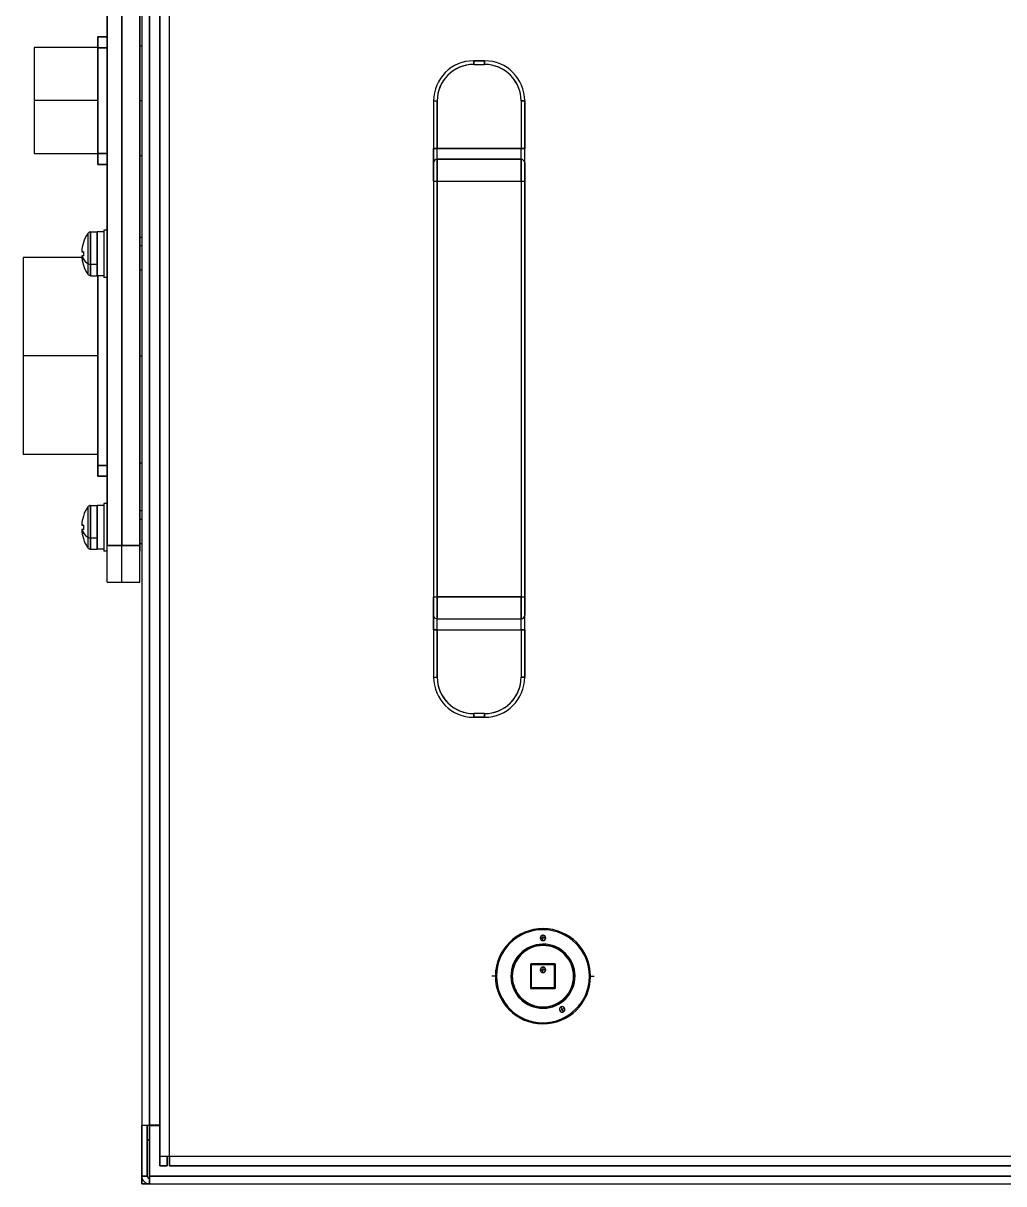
# Model space of a CAD drawing. Extents: x 39751 to 116307, y -36149 to -14965.
# Drawn here: x 52144.4 to 52413.2, y -20895 to -20576.8 of the extents above; entities that cross this region are included whole.
import ezdxf

# ---------------------------------------------------------------- set-up
doc = ezdxf.new("R2010")
doc.units = 0
doc.header["$LTSCALE"] = 1500
doc.layers.add('confine1', color=3, linetype='Continuous')

# ---------------------------------------------------------------- blocks, each defined once
blk = doc.blocks.new('A$C24CB74E6')
at = {"color": 7}
for p, q in [((37.5, 7.52), (37.5, 419.42)), ((37.5, 419.42), (37.5, 7.52)), ((40.1, 7.52), (40.1, 419.42)), ((40.1, 7.52), (40.1, 419.42)), ((32.5, 410), (32.5, 16.1)), ((32.5, 410), (32.5, 16.1)), ((34.6, 16.1), (34.6, 410)), ((34.6, 410), (34.6, 16.1)), ((23, 335), (23, 175)), ((23, 175), (23, 335)), ((27, 175), (27, 335)), ((27, 335), (27, 175)), ((27, 335), (27, 175)), ((27, 175), (27, 335)), ((32, 175), (32, 335)), ((32, 335), (32, 175)), ((112.5, 274.92), (112.5, 160.92)), ((112.5, 274.92), (112.5, 160.92)), ((113.5, 160.92), (113.5, 274.92)), ((113.5, 274.92), (113.5, 160.92)), ((136.5, 274.92), (136.5, 160.92)), ((136.5, 274.92), (136.5, 160.92)), ((137.5, 274.92), (137.5, 160.92)), ((137.5, 160.92), (137.5, 274.92)), ((137.5, 160.92), (137.5, 274.92)), ((524.9, 7.52), (40.1, 7.52)), ((524.9, 7.52), (40.1, 7.52)), ((40.1, 4.92), (524.9, 4.92)), ((524.9, 4.92), (40.1, 4.92)), ((34.6, 2.1), (530.4, 2.1)), ((530.4, 2.1), (34.6, 2.1)), ((34.6, 0), (530.4, 0)), ((34.6, 0), (530.4, 0))]:
    blk.add_line(p, q, dxfattribs=at)
at = {"color": 7, "ltscale": 0.0675}
blk.add_line((32, 312), (32, 325.5), dxfattribs=at)
at = {"color": 7, "ltscale": 0.0125}
for p, q in [((23, 314.5), (20.5, 314.5)), ((20.5, 314.5), (23, 314.5)), ((23, 314.5), (20.5, 314.5)), ((20.5, 311.5), (23, 311.5)), ((23, 311.5), (20.5, 311.5)), ((23, 282.5), (20.5, 282.5)), ((20.5, 282.5), (23, 282.5)), ((20.5, 279.5), (23, 279.5)), ((23, 279.5), (20.5, 279.5)), ((23, 197), (20.5, 197)), ((20.5, 197), (23, 197)), ((20.5, 194), (23, 194)), ((23, 194), (20.5, 194))]:
    blk.add_line(p, q, dxfattribs=at)
at = {"color": 7, "ltscale": 0.015}
for p, q in [((20.5, 311.5), (20.5, 314.5)), ((20.5, 314.5), (20.5, 311.5)), ((32, 315), (32, 312)), ((123.5, 307.92), (126.5, 307.92)), ((126.5, 307.92), (123.5, 307.92)), ((126.5, 307.92), (123.5, 307.92)), ((123.5, 306.92), (126.5, 306.92)), ((123.5, 306.92), (126.5, 306.92)), ((136.5, 274.92), (136.5, 277.92)), ((136.5, 277.92), (136.5, 274.92)), ((113.5, 151.92), (113.5, 154.92)), ((113.5, 151.92), (113.5, 154.92)), ((136.5, 151.92), (136.5, 154.92)), ((136.5, 151.92), (136.5, 154.92)), ((126.5, 128.92), (123.5, 128.92)), ((126.5, 128.92), (123.5, 128.92)), ((126.5, 127.92), (123.5, 127.92)), ((123.5, 127.92), (126.5, 127.92))]:
    blk.add_line(p, q, dxfattribs=at)
at = {"color": 7, "ltscale": 0.2775}
for p, q in [((32, 259.5), (32, 315)), ((32, 195), (32, 250.5))]:
    blk.add_line(p, q, dxfattribs=at)
at = {"color": 7, "ltscale": 0.0025}
for p, q in [((32, 312), (32.5, 312)), ((32, 297), (32.5, 297)), ((32, 297), (32.5, 297)), ((32, 282), (32.5, 282)), ((32.5, 259.5), (32, 259.5)), ((32.5, 259.5), (32, 259.5)), ((32.5, 257.16), (32, 257.16)), ((32.5, 257.16), (32, 257.16)), ((32.5, 250.5), (32, 250.5)), ((32, 227), (32.5, 227)), ((32, 227), (32.5, 227)), ((32, 197.7), (32.5, 197.7)), ((32.5, 184.5), (32, 184.5)), ((32.5, 184.5), (32, 184.5)), ((32.5, 182.16), (32, 182.16)), ((32.5, 182.16), (32, 182.16)), ((32, 175), (32, 175.5)), ((32.5, 175.5), (32, 175.5))]:
    blk.add_line(p, q, dxfattribs=at)
at = {"color": 7, "ltscale": 0.073}
for p, q in [((3, 311.6), (3, 297)), ((3, 311.6), (3, 297)), ((3, 297), (3, 282.4)), ((3, 297), (3, 282.4))]:
    blk.add_line(p, q, dxfattribs=at)
at = {"color": 7, "ltscale": 0.0875}
for p, q in [((20.5, 311.6), (3, 311.6)), ((20.5, 297), (3, 297)), ((20.5, 297), (3, 297)), ((20.5, 282.4), (3, 282.4))]:
    blk.add_line(p, q, dxfattribs=at)
at = {"color": 7, "ltscale": 0.145}
for p, q in [((20.5, 282.5), (20.5, 311.5)), ((20.5, 311.5), (20.5, 282.5))]:
    blk.add_line(p, q, dxfattribs=at)
at = {"color": 7, "ltscale": 0.005}
for p, q in [((123.5, 306.92), (123.5, 307.92)), ((123.5, 307.92), (123.5, 306.92)), ((126.5, 307.92), (126.5, 306.92)), ((126.5, 306.92), (126.5, 307.92)), ((112.5, 296.92), (113.5, 296.92)), ((112.5, 296.92), (113.5, 296.92)), ((136.5, 296.92), (137.5, 296.92)), ((137.5, 296.92), (136.5, 296.92)), ((112.5, 283.92), (113.5, 283.92)), ((113.5, 283.92), (112.5, 283.92)), ((137.5, 283.92), (136.5, 283.92)), ((136.5, 283.92), (137.5, 283.92)), ((112.5, 274.92), (113.5, 274.92)), ((112.5, 274.92), (113.5, 274.92)), ((136.5, 274.92), (137.5, 274.92)), ((136.5, 274.92), (137.5, 274.92)), ((112.5, 160.92), (113.5, 160.92)), ((112.5, 160.92), (113.5, 160.92)), ((136.5, 160.92), (137.5, 160.92)), ((136.5, 160.92), (137.5, 160.92)), ((113.5, 151.92), (112.5, 151.92)), ((112.5, 151.92), (113.5, 151.92)), ((136.5, 151.92), (137.5, 151.92)), ((137.5, 151.92), (136.5, 151.92)), ((112.5, 138.92), (113.5, 138.92)), ((112.5, 138.92), (113.5, 138.92)), ((137.5, 138.92), (136.5, 138.92)), ((136.5, 138.92), (137.5, 138.92)), ((123.5, 127.92), (123.5, 128.92)), ((123.5, 128.92), (123.5, 127.92)), ((126.5, 128.92), (126.5, 127.92)), ((126.5, 127.92), (126.5, 128.92))]:
    blk.add_line(p, q, dxfattribs=at)
at = {"color": 7, "ltscale": 0.065}
for p, q in [((112.5, 296.92), (112.5, 283.92)), ((112.5, 296.92), (112.5, 283.92)), ((113.5, 283.92), (113.5, 296.92)), ((113.5, 296.92), (113.5, 283.92)), ((136.5, 296.92), (136.5, 283.92)), ((136.5, 296.92), (136.5, 283.92)), ((137.5, 296.92), (137.5, 283.92)), ((137.5, 283.92), (137.5, 296.92)), ((137.5, 283.92), (137.5, 296.92)), ((22.1, 261.5), (22.1, 248.5)), ((22.1, 261.5), (22.1, 248.5)), ((22.1, 186.5), (22.1, 173.5)), ((22.1, 186.5), (22.1, 173.5)), ((112.5, 151.92), (112.5, 138.92)), ((112.5, 151.92), (112.5, 138.92)), ((113.5, 138.92), (113.5, 151.92)), ((113.5, 151.92), (113.5, 138.92)), ((136.5, 151.92), (136.5, 138.92)), ((136.5, 151.92), (136.5, 138.92)), ((137.5, 151.92), (137.5, 138.92)), ((137.5, 138.92), (137.5, 151.92)), ((137.5, 138.92), (137.5, 151.92))]:
    blk.add_line(p, q, dxfattribs=at)
at = {"color": 7, "ltscale": 0.02}
for p, q in [((112.5, 279.92), (112.5, 283.92)), ((112.5, 283.92), (112.5, 279.92)), ((137.5, 279.92), (137.5, 283.92)), ((137.5, 279.92), (137.5, 283.92)), ((112.5, 278.92), (112.5, 274.92)), ((137.5, 278.92), (137.5, 274.92)), ((27, 175), (23, 175)), ((23, 175), (27, 175)), ((23, 165), (27, 165)), ((23, 165), (27, 165)), ((137.5, 160.92), (137.5, 156.92)), ((112.5, 151.92), (112.5, 155.92)), ((112.5, 155.92), (112.5, 151.92)), ((137.5, 151.92), (137.5, 155.92)), ((137.5, 151.92), (137.5, 155.92))]:
    blk.add_line(p, q, dxfattribs=at)
at = {"color": 7, "ltscale": 0.115}
for p, q in [((136.5, 283.92), (113.5, 283.92)), ((113.5, 283.92), (136.5, 283.92)), ((113.5, 280.92), (136.5, 280.92)), ((136.5, 280.92), (113.5, 280.92)), ((113.5, 280.92), (136.5, 280.92)), ((113.5, 274.92), (136.5, 274.92)), ((113.5, 274.92), (136.5, 274.92)), ((113.5, 160.92), (136.5, 160.92)), ((136.5, 160.92), (113.5, 160.92)), ((113.5, 154.92), (136.5, 154.92)), ((113.5, 154.92), (136.5, 154.92)), ((113.5, 151.92), (136.5, 151.92)), ((113.5, 151.92), (136.5, 151.92))]:
    blk.add_line(p, q, dxfattribs=at)
at = {"color": 7, "ltscale": 0.014999}
for p, q in [((113.5, 280.92), (113.5, 283.92)), ((113.5, 280.92), (113.5, 283.92)), ((136.5, 280.92), (136.5, 283.92)), ((136.5, 280.92), (136.5, 283.92)), ((20.5, 279.5), (20.5, 282.5)), ((20.5, 282.5), (20.5, 279.5)), ((20.5, 194), (20.5, 197)), ((20.5, 197), (20.5, 194)), ((136.5, 157.92), (136.5, 160.92)), ((136.5, 160.92), (136.5, 157.92))]:
    blk.add_line(p, q, dxfattribs=at)
at = {"color": 7, "ltscale": 0.025}
for p, q in [((137.5, 278.92), (137.5, 283.92)), ((112.5, 279.92), (112.5, 274.92)), ((112.5, 274.92), (112.5, 279.92)), ((137.5, 279.92), (137.5, 274.92)), ((137.5, 274.92), (137.5, 279.92)), ((27, 175), (32, 175)), ((32, 175), (27, 175)), ((27, 165), (32, 165)), ((27, 165), (32, 165)), ((112.5, 160.92), (112.5, 155.92)), ((112.5, 155.92), (112.5, 160.92)), ((137.5, 160.92), (137.5, 155.92)), ((137.5, 155.92), (137.5, 160.92)), ((137.5, 151.92), (137.5, 156.92))]:
    blk.add_line(p, q, dxfattribs=at)
at = {"color": 7, "ltscale": 0.1125}
for p, q in [((32, 259.5), (32, 282)), ((32, 282), (32, 259.5))]:
    blk.add_line(p, q, dxfattribs=at)
at = {"color": 7, "ltscale": 0.03}
for p, q in [((113.5, 274.92), (113.5, 280.92)), ((113.5, 280.92), (113.5, 274.92)), ((136.5, 274.92), (136.5, 280.92)), ((136.5, 280.92), (136.5, 274.92)), ((113.5, 154.92), (113.5, 160.92)), ((113.5, 160.92), (113.5, 154.92)), ((136.5, 154.92), (136.5, 160.92)), ((136.5, 160.92), (136.5, 154.92))]:
    blk.add_line(p, q, dxfattribs=at)
at = {"color": 7, "ltscale": 0.044383}
for p, q in [((18.46, 252.12), (18.46, 261)), ((18.46, 261), (18.46, 252.12)), ((20.3, 261), (20.3, 252.12)), ((18.46, 177.12), (18.46, 186)), ((18.46, 186), (18.46, 177.12)), ((20.3, 186), (20.3, 177.12))]:
    blk.add_line(p, q, dxfattribs=at)
at = {"color": 7, "ltscale": 0.00918}
for p, q in [((18.46, 261), (20.3, 261)), ((18.46, 261), (20.3, 261)), ((18.46, 252.12), (20.3, 252.12)), ((18.46, 252.12), (20.3, 252.12)), ((18.46, 249), (20.3, 249)), ((18.46, 186), (20.3, 186)), ((18.46, 186), (20.3, 186)), ((18.46, 177.12), (20.3, 177.12)), ((18.46, 177.12), (20.3, 177.12)), ((18.46, 174), (20.3, 174))]:
    blk.add_line(p, q, dxfattribs=at)
at = {"color": 7, "ltscale": 0.008999}
for p, q in [((22.1, 261), (20.3, 261)), ((22.1, 261), (20.3, 261)), ((22.1, 261), (20.3, 261)), ((22.1, 261), (20.3, 261)), ((22.1, 249), (20.3, 249)), ((22.1, 249), (20.3, 249)), ((22.1, 186), (20.3, 186)), ((22.1, 186), (20.3, 186)), ((22.1, 186), (20.3, 186)), ((22.1, 186), (20.3, 186)), ((22.1, 174), (20.3, 174)), ((22.1, 174), (20.3, 174))]:
    blk.add_line(p, q, dxfattribs=at)
at = {"color": 7, "ltscale": 0.06}
for p, q in [((20.3, 261), (20.3, 249)), ((20.3, 261), (20.3, 249)), ((20.3, 186), (20.3, 174)), ((20.3, 186), (20.3, 174))]:
    blk.add_line(p, q, dxfattribs=at)
at = {"color": 7, "ltscale": 0.044382}
for p, q in [((20.3, 252.12), (20.3, 261)), ((20.3, 177.12), (20.3, 186))]:
    blk.add_line(p, q, dxfattribs=at)
at = {"color": 7, "ltscale": 0.004502}
for p, q in [((23, 261.5), (22.1, 261.5)), ((23, 261.5), (22.1, 261.5)), ((23, 261.5), (22.1, 261.5)), ((23, 261.5), (22.1, 261.5)), ((23, 248.5), (22.1, 248.5)), ((23, 248.5), (22.1, 248.5)), ((23, 186.5), (22.1, 186.5)), ((23, 186.5), (22.1, 186.5)), ((23, 186.5), (22.1, 186.5)), ((23, 186.5), (22.1, 186.5)), ((23, 173.5), (22.1, 173.5)), ((23, 173.5), (22.1, 173.5))]:
    blk.add_line(p, q, dxfattribs=at)
at = {"color": 7, "ltscale": 0.016919}
for p, q in [((32, 261.5), (32, 258.12)), ((32, 261.5), (32, 258.12)), ((32, 186.5), (32, 183.12)), ((32, 186.5), (32, 183.12))]:
    blk.add_line(p, q, dxfattribs=at)
at = {"color": 7, "ltscale": 0.010001}
for p, q in [((32, 261.5), (32, 259.5)), ((32, 186.5), (32, 184.5))]:
    blk.add_line(p, q, dxfattribs=at)
at = {"color": 7, "ltscale": 8.52967e-05}
for p, q in [((16.5, 258.08), (16.49, 258.09)), ((16.5, 183.08), (16.49, 183.09))]:
    blk.add_line(p, q, dxfattribs=at)
at = {"color": 7, "ltscale": 8.62198e-05}
for p, q in [((16.5, 258.08), (16.49, 258.09)), ((16.5, 183.08), (16.49, 183.09))]:
    blk.add_line(p, q, dxfattribs=at)
at = {"color": 7, "ltscale": 0.041457}
for p, q in [((17.72, 260.6), (17.72, 252.31)), ((17.72, 260.6), (17.72, 252.31)), ((17.72, 185.6), (17.72, 177.31)), ((17.72, 185.6), (17.72, 177.31))]:
    blk.add_line(p, q, dxfattribs=at)
at = {"color": 7, "ltscale": 0.011713}
for p, q in [((32, 259.5), (32, 257.16)), ((32, 184.5), (32, 182.16))]:
    blk.add_line(p, q, dxfattribs=at)
at = {"color": 7, "ltscale": 0.048081}
for p, q in [((32, 258.12), (32, 248.5)), ((32, 258.12), (32, 248.5)), ((32, 183.12), (32, 173.5)), ((32, 183.12), (32, 173.5))]:
    blk.add_line(p, q, dxfattribs=at)
at = {"color": 7, "ltscale": 0.002353}
for p, q in [((16.03, 255.57), (16.5, 255.57)), ((16.5, 255.57), (16.03, 255.57)), ((16.5, 254.43), (16.03, 254.43)), ((16.03, 254.43), (16.5, 254.43)), ((16.5, 254.43), (16.03, 254.43)), ((16.03, 254.43), (16.5, 254.43)), ((16.03, 180.57), (16.5, 180.57)), ((16.5, 180.57), (16.03, 180.57)), ((16.5, 179.43), (16.03, 179.43)), ((16.03, 179.43), (16.5, 179.43)), ((16.5, 179.43), (16.03, 179.43)), ((16.03, 179.43), (16.5, 179.43))]:
    blk.add_line(p, q, dxfattribs=at)
at = {"color": 7, "ltscale": 0.033287}
for p, q in [((32, 250.5), (32, 257.16)), ((32, 175.5), (32, 182.16))]:
    blk.add_line(p, q, dxfattribs=at)
at = {"color": 7, "ltscale": 0.135001}
blk.add_line((0, 254), (0, 227), dxfattribs=at)
at = {"color": 7, "ltscale": 0.080337}
blk.add_line((16.07, 254), (0, 254), dxfattribs=at)
at = {"color": 7, "ltscale": 0.135}
for p, q in [((0, 254), (0, 227)), ((0, 227), (0, 200))]:
    blk.add_line(p, q, dxfattribs=at)
at = {"color": 7, "ltscale": 0.000195313}
for p, q in [((16.07, 254.43), (16.03, 254.43)), ((16.07, 254.43), (16.03, 254.43)), ((16.07, 254.43), (16.03, 254.43)), ((16.07, 179.43), (16.03, 179.43)), ((16.07, 179.43), (16.03, 179.43)), ((16.07, 179.43), (16.03, 179.43))]:
    blk.add_line(p, q, dxfattribs=at)
at = {"color": 7, "ltscale": 0.000170898}
for p, q in [((16.03, 254.43), (16.07, 254.43)), ((16.03, 254.43), (16.07, 254.43)), ((16.03, 179.43), (16.07, 179.43)), ((16.03, 179.43), (16.07, 179.43))]:
    blk.add_line(p, q, dxfattribs=at)
at = {"color": 7, "ltscale": 0.002158}
for p, q in [((16.5, 254.43), (16.07, 254.43)), ((16.07, 254.43), (16.5, 254.43)), ((16.07, 254.43), (16.5, 254.43)), ((16.5, 179.43), (16.07, 179.43)), ((16.07, 179.43), (16.5, 179.43)), ((16.07, 179.43), (16.5, 179.43))]:
    blk.add_line(p, q, dxfattribs=at)
at = {"color": 7, "ltscale": 2.44141e-05}
for p, q in [((16.07, 254.43), (16.07, 254.43)), ((16.07, 254.43), (16.07, 254.43)), ((16.07, 179.43), (16.07, 179.43)), ((16.07, 179.43), (16.07, 179.43))]:
    blk.add_line(p, q, dxfattribs=at)
at = {"color": 7, "ltscale": 0.014587}
for p, q in [((17.72, 252.31), (17.72, 249.4)), ((17.72, 252.31), (17.72, 249.4)), ((17.72, 177.31), (17.72, 174.4)), ((17.72, 177.31), (17.72, 174.4))]:
    blk.add_line(p, q, dxfattribs=at)
at = {"color": 7, "ltscale": 0.015617}
for p, q in [((18.46, 249), (18.46, 252.12)), ((18.46, 252.12), (18.46, 249)), ((20.3, 249), (20.3, 252.12)), ((18.46, 174), (18.46, 177.12)), ((18.46, 177.12), (18.46, 174)), ((20.3, 174), (20.3, 177.12))]:
    blk.add_line(p, q, dxfattribs=at)
at = {"color": 7, "ltscale": 0.015611}
for p, q in [((20.3, 249), (20.3, 252.12)), ((20.3, 174), (20.3, 177.12))]:
    blk.add_line(p, q, dxfattribs=at)
at = {"color": 7, "ltscale": 0.26}
for p, q in [((20.5, 197), (20.5, 249)), ((20.5, 249), (20.5, 197))]:
    blk.add_line(p, q, dxfattribs=at)
at = {"color": 7, "ltscale": 0.1025}
for p, q in [((20.5, 227), (0, 227)), ((20.5, 227), (0, 227)), ((20.5, 200), (0, 200))]:
    blk.add_line(p, q, dxfattribs=at)
at = {"color": 7, "ltscale": 0.13435}
blk.add_line((0, 227), (0, 200.13), dxfattribs=at)
at = {"color": 7, "ltscale": 0.066}
blk.add_line((32, 184.5), (32, 197.7), dxfattribs=at)
at = {"color": 7, "ltscale": 0.0135}
blk.add_line((32, 197.7), (32, 195), dxfattribs=at)
at = {"color": 7, "ltscale": 0.01}
for p, q in [((32, 175.5), (32, 173.5)), ((39.5, 4.92), (37.5, 4.92)), ((37.5, 4.92), (39.5, 4.92))]:
    blk.add_line(p, q, dxfattribs=at)
at = {"color": 7, "ltscale": 0.05}
for p, q in [((23, 165), (23, 175)), ((23, 165), (23, 175)), ((27, 165), (27, 175)), ((27, 165), (27, 175)), ((27, 165), (27, 175)), ((27, 165), (27, 175)), ((32, 165), (32, 175)), ((32, 165), (32, 175)), ((32, 165), (32, 175)), ((34, 2.1), (34, 12.1))]:
    blk.add_line(p, q, dxfattribs=at)
at = {"color": 7, "ltscale": 0.00375}
for p, q in [((141.75, 67.42), (142.5, 67.42)), ((141.75, 67.42), (142.5, 67.42)), ((142.5, 68.17), (142.5, 67.42)), ((142.5, 68.17), (142.5, 67.42)), ((143.25, 67.42), (142.5, 67.42)), ((143.25, 67.42), (142.5, 67.42)), ((141.75, 58.67), (142.5, 58.67)), ((141.75, 58.67), (142.5, 58.67)), ((142.5, 59.42), (142.5, 58.67)), ((142.5, 59.42), (142.5, 58.67)), ((143.25, 58.67), (142.5, 58.67)), ((143.25, 58.67), (142.5, 58.67)), ((147.37, 48.48), (147.75, 47.83)), ((147.37, 48.48), (147.75, 47.83)), ((148.4, 48.2), (147.75, 47.83)), ((148.4, 48.2), (147.75, 47.83)), ((148.13, 47.18), (147.75, 47.83)), ((148.13, 47.18), (147.75, 47.83))]:
    blk.add_line(p, q, dxfattribs=at)
at = {"color": 7, "ltscale": 0.003751}
for p, q in [((142.5, 66.67), (142.5, 67.42)), ((142.5, 66.67), (142.5, 67.42)), ((142.5, 57.92), (142.5, 58.67)), ((142.5, 57.92), (142.5, 58.67))]:
    blk.add_line(p, q, dxfattribs=at)
at = {"color": 7, "ltscale": 0.000615311}
for p, q in [((142.5, 65.72), (142.38, 65.72)), ((142.5, 48.12), (142.62, 48.12))]:
    blk.add_line(p, q, dxfattribs=at)
at = {"color": 7, "ltscale": 0.0015}
for p, q in [((142.38, 65.72), (142.38, 65.42)), ((142.38, 65.72), (142.38, 65.42)), ((142.5, 48.12), (142.5, 48.42)), ((142.5, 48.12), (142.5, 48.42)), ((142.62, 48.12), (142.62, 48.42)), ((142.62, 48.12), (142.62, 48.42))]:
    blk.add_line(p, q, dxfattribs=at)
at = {"color": 7, "ltscale": 0.000615328}
for p, q in [((142.5, 65.72), (142.38, 65.72)), ((142.5, 48.12), (142.62, 48.12))]:
    blk.add_line(p, q, dxfattribs=at)
at = {"color": 7, "ltscale": 0.000595677}
blk.add_line((142.5, 65.42), (142.38, 65.42), dxfattribs=at)
at = {"color": 7, "ltscale": 0.001501}
blk.add_line((142.5, 65.72), (142.5, 65.42), dxfattribs=at)
blk.add_line((142.5, 65.72), (142.5, 65.42), dxfattribs=at)
at = {"color": 7, "ltscale": 0.032}
for p, q in [((139.1, 60.12), (139.1, 53.72)), ((139.1, 60.12), (139.1, 53.72)), ((139.3, 60.12), (139.3, 53.72)), ((139.3, 53.72), (139.3, 60.12)), ((145.7, 53.72), (145.7, 60.12)), ((145.7, 60.12), (145.7, 53.72)), ((145.9, 53.72), (145.9, 60.12)), ((145.9, 53.72), (145.9, 60.12)), ((145.9, 53.72), (145.9, 60.12))]:
    blk.add_line(p, q, dxfattribs=at)
at = {"color": 7, "ltscale": 0.001001}
for p, q in [((139.1, 60.12), (139.3, 60.12)), ((139.3, 60.12), (139.1, 60.12)), ((145.9, 60.12), (145.7, 60.12)), ((145.9, 60.12), (145.7, 60.12)), ((139.1, 53.72), (139.3, 53.72)), ((139.1, 53.72), (139.3, 53.72)), ((145.9, 53.72), (145.7, 53.72)), ((145.7, 53.72), (145.9, 53.72))]:
    blk.add_line(p, q, dxfattribs=at)
at = {"color": 7, "ltscale": 0.032002}
for p, q in [((145.7, 60.32), (139.3, 60.32)), ((145.7, 60.32), (139.3, 60.32)), ((145.7, 60.32), (139.3, 60.32)), ((145.7, 60.12), (139.3, 60.12)), ((139.3, 60.12), (145.7, 60.12)), ((139.3, 53.72), (145.7, 53.72)), ((145.7, 53.72), (139.3, 53.72)), ((139.3, 53.52), (145.7, 53.52)), ((139.3, 53.52), (145.7, 53.52))]:
    blk.add_line(p, q, dxfattribs=at)
at = {"color": 7, "ltscale": 0.001}
for p, q in [((139.3, 60.32), (139.3, 60.12)), ((139.3, 60.32), (139.3, 60.12)), ((145.7, 60.32), (145.7, 60.12)), ((145.7, 60.12), (145.7, 60.32))]:
    blk.add_line(p, q, dxfattribs=at)
at = {"color": 7, "ltscale": 0.004761}
for p, q in [((129.45, 56.92), (128.5, 56.92)), ((129.45, 56.92), (128.5, 56.92)), ((155.55, 56.92), (156.5, 56.92)), ((155.55, 56.92), (156.5, 56.92))]:
    blk.add_line(p, q, dxfattribs=at)
at = {"color": 7, "ltscale": 0.000575256}
blk.add_line((129.45, 56.92), (129.45, 57.04), dxfattribs=at)
blk.add_line((129.45, 56.92), (129.45, 57.04), dxfattribs=at)
at = {"color": 7, "ltscale": 0.00147}
for p, q in [((129.75, 57.04), (129.45, 57.04)), ((129.75, 57.04), (129.45, 57.04)), ((129.75, 56.92), (129.45, 56.92)), ((129.75, 56.92), (129.45, 56.92)), ((155.25, 56.92), (155.55, 56.92)), ((155.25, 56.92), (155.55, 56.92)), ((155.25, 56.81), (155.55, 56.81)), ((155.25, 56.81), (155.55, 56.81))]:
    blk.add_line(p, q, dxfattribs=at)
at = {"color": 7, "ltscale": 0.000562286}
blk.add_line((129.75, 56.92), (129.75, 57.04), dxfattribs=at)
blk.add_line((129.75, 56.92), (129.75, 57.04), dxfattribs=at)
at = {"color": 7, "ltscale": 0.000502968}
blk.add_line((134, 56.92), (134.1, 56.92), dxfattribs=at)
blk.add_line((134, 56.92), (134.1, 56.92), dxfattribs=at)
at = {"color": 7, "ltscale": 0.000177917}
blk.add_line((134.25, 54.89), (134.24, 54.92), dxfattribs=at)
at = {"color": 7, "ltscale": 0.000502777}
blk.add_line((151, 56.92), (150.9, 56.92), dxfattribs=at)
blk.add_line((151, 56.92), (150.9, 56.92), dxfattribs=at)
at = {"color": 7, "ltscale": 0.000563049}
blk.add_line((155.25, 56.92), (155.25, 56.81), dxfattribs=at)
blk.add_line((155.25, 56.92), (155.25, 56.81), dxfattribs=at)
at = {"color": 7, "ltscale": 0.000576019}
blk.add_line((155.55, 56.92), (155.55, 56.81), dxfattribs=at)
blk.add_line((155.55, 56.92), (155.55, 56.81), dxfattribs=at)
at = {"color": 7, "ltscale": 0.000326308}
blk.add_line((136.15, 51.27), (136.11, 51.32), dxfattribs=at)
at = {"color": 7, "ltscale": 0.000999451}
for p, q in [((139.3, 53.72), (139.3, 53.52)), ((139.3, 53.52), (139.3, 53.72)), ((145.7, 53.52), (145.7, 53.72)), ((145.7, 53.52), (145.7, 53.72))]:
    blk.add_line(p, q, dxfattribs=at)
at = {"color": 7, "ltscale": 0.000549509}
blk.add_line((138.79, 49.27), (138.69, 49.32), dxfattribs=at)
at = {"color": 7, "ltscale": 0.000318964}
blk.add_line((140.86, 48.58), (140.8, 48.6), dxfattribs=at)
at = {"color": 7, "ltscale": 0.000595683}
blk.add_line((142.5, 48.42), (142.62, 48.42), dxfattribs=at)
at = {"color": 7, "ltscale": 0.000717878}
blk.add_line((144.78, 48.73), (144.64, 48.7), dxfattribs=at)
at = {"color": 7, "ltscale": 0.003749}
blk.add_line((147.1, 47.45), (147.75, 47.83), dxfattribs=at)
blk.add_line((147.1, 47.45), (147.75, 47.83), dxfattribs=at)
at = {"color": 7, "ltscale": 0.010498}
blk.add_line((32.5, 16.1), (34.6, 16.1), dxfattribs=at)
blk.add_line((32.5, 16.1), (34.6, 16.1), dxfattribs=at)
at = {"color": 7, "ltscale": 0.00049305}
blk.add_line((32.6, 16.1), (32.5, 16.1), dxfattribs=at)
at = {"color": 7, "ltscale": 0.000488281}
blk.add_line((32.5, 16.1), (32.6, 16.1), dxfattribs=at)
at = {"color": 7, "ltscale": 0.07}
for p, q in [((32.5, 2.1), (32.5, 16.1)), ((32.5, 16.1), (32.5, 2.1)), ((34, 16.1), (34, 2.1)), ((34, 2.1), (34, 16.1))]:
    blk.add_line(p, q, dxfattribs=at)
at = {"color": 7, "ltscale": 0.019999}
blk.add_line((34, 12.1), (34, 16.1), dxfattribs=at)
at = {"color": 7, "ltscale": 0.014502}
for p, q in [((37.5, 16.1), (34.6, 16.1)), ((34.6, 16.1), (37.5, 16.1)), ((34.6, 16), (37.5, 16)), ((37.5, 16), (34.6, 16)), ((37.5, 16), (34.6, 16))]:
    blk.add_line(p, q, dxfattribs=at)
at = {"color": 7, "ltscale": 0.000500107}
blk.add_line((34.6, 16), (34.6, 16.1), dxfattribs=at)
blk.add_line((34.6, 16), (34.6, 16.1), dxfattribs=at)
at = {"color": 7, "ltscale": 0.0695}
for p, q in [((34.6, 2.1), (34.6, 16)), ((34.6, 16), (34.6, 2.1))]:
    blk.add_line(p, q, dxfattribs=at)
at = {"color": 7, "ltscale": 0.002998}
for p, q in [((34, 12.1), (34.6, 12.1)), ((34.6, 12.1), (34, 12.1))]:
    blk.add_line(p, q, dxfattribs=at)
at = {"color": 7, "ltscale": 0.012998}
blk.add_line((40.1, 7.52), (37.5, 7.52), dxfattribs=at)
blk.add_line((40.1, 7.52), (37.5, 7.52), dxfattribs=at)
at = {"color": 7, "ltscale": 0.013}
for p, q in [((37.5, 7.52), (37.5, 4.92)), ((37.5, 4.92), (37.5, 7.52)), ((39.5, 7.52), (39.5, 4.92)), ((39.5, 4.92), (39.5, 7.52)), ((39.5, 4.92), (39.5, 7.52)), ((40.1, 4.92), (40.1, 7.52)), ((40.1, 7.52), (40.1, 4.92))]:
    blk.add_line(p, q, dxfattribs=at)
at = {"color": 7, "ltscale": 0.0075}
for p, q in [((34, 2.1), (32.5, 2.1)), ((32.5, 2.1), (34, 2.1))]:
    blk.add_line(p, q, dxfattribs=at)
at = {"color": 7, "ltscale": 0.010349}
for p, q in [((32.5, 0), (32.5, 2.07)), ((32.5, 2.07), (32.5, 0))]:
    blk.add_line(p, q, dxfattribs=at)
at = {"color": 7, "ltscale": 0.010342}
for p, q in [((34.57, 0), (32.5, 0)), ((32.5, 0), (34.57, 0))]:
    blk.add_line(p, q, dxfattribs=at)
at = {"color": 7, "ltscale": 0.0105}
for p, q in [((34.6, 2.1), (34.6, 0)), ((34.6, 0), (34.6, 2.1))]:
    blk.add_line(p, q, dxfattribs=at)
at = {"color": 7}
for points in [[(16.07, 254.43), (16.23, 253.97), (16.49, 253.53), (16.82, 253.1), (17.12, 252.8), (17.72, 252.31)], [(17.72, 252.31), (17.94, 252.21), (18.2, 252.14), (18.46, 252.12)], [(17.72, 252.31), (17.94, 252.21), (18.2, 252.14), (18.46, 252.12)], [(16.07, 179.43), (16.23, 178.97), (16.49, 178.53), (16.82, 178.1), (17.12, 177.8), (17.72, 177.31)], [(17.72, 177.31), (17.94, 177.21), (18.2, 177.14), (18.46, 177.12)], [(17.72, 177.31), (17.94, 177.21), (18.2, 177.14), (18.46, 177.12)]]:
    blk.add_lwpolyline(points, dxfattribs=at)
for centre, radius, start, end in [((123.5, 296.92), 11, 90, 180), ((123.5, 296.92), 11, 90, 180), ((123.5, 296.92), 10, 89.9999, 180), ((123.5, 296.92), 10, 90, 180), ((123.5, 296.92), 10, 90.0001, 100.73), ((126.5, 296.92), 11, 360, 90), ((126.5, 296.92), 11, 0, 90), ((126.5, 296.92), 11, 360, 90), ((126.5, 296.92), 10, 359.9999, 90), ((126.5, 296.92), 10, 360, 90), ((113.5, 279.92), 1, 90.0074, 179.9926), ((113.5, 279.92), 1, 90, 180), ((113.5, 279.92), 1, 90.0074, 179.9926), ((136.5, 279.92), 1, 0.0074, 89.9926), ((136.5, 279.92), 1, 0, 90), ((136.5, 279.92), 1, 0.0074, 89.9926), ((18.46, 260.1), 0.9, 90.0011, 145.9127), ((18.46, 260.1), 0.9, 90.0011, 145.9127), ((26, 255), 9.99, 162.0414, 176.7234), ((26, 255), 9.98, 162.0401, 176.7267), ((26, 255), 10, 145.9136, 162.0064), ((28.34, 255), 11.85, 177.2436, 182.7564), ((28.35, 255), 11.86, 177.2459, 182.7542), ((26, 255), 9.99, 183.2749, 197.9584), ((26, 255), 9.99, 183.2741, 197.9598), ((17.54, 250.55), 1.72, 127.1725, 127.7384), ((26, 255), 10, 197.9936, 214.0864), ((18.46, 249.9), 0.9, 214.0873, 269.9989), ((26, 180), 10, 145.9136, 162.0064), ((18.46, 185.1), 0.9, 90.0011, 145.9127), ((18.46, 185.1), 0.9, 90.0011, 145.9127), ((26, 180), 9.99, 162.0414, 176.7234), ((26, 180), 9.98, 162.0401, 176.7267), ((26, 180), 9.99, 183.2749, 197.9584), ((26, 180), 9.99, 183.2741, 197.9598), ((28.34, 180), 11.85, 177.2436, 182.7564), ((28.35, 180), 11.86, 177.2459, 182.7542), ((17.54, 175.55), 1.72, 127.1725, 127.7384), ((17.54, 175.55), 1.72, 127.1725, 127.7384), ((26, 180), 10, 197.9936, 214.0864), ((18.46, 174.9), 0.9, 214.0873, 269.9989), ((113.5, 155.92), 1, 180.0074, 269.9926), ((113.5, 155.92), 1, 180, 270), ((136.5, 155.92), 1, 270, 360), ((136.5, 155.92), 1, 270.0074, 359.9926), ((123.5, 138.92), 11, 180, 270), ((123.5, 138.92), 11, 180, 270), ((123.5, 138.92), 10, 179.9999, 270), ((123.5, 138.92), 10, 180, 270), ((123.5, 138.92), 10, 180, 226.4383), ((126.5, 138.92), 10, 269.9999, 0), ((126.5, 138.92), 10, 270, 0), ((126.5, 138.92), 11, 270, 0), ((126.5, 138.92), 11, 270, 360), ((126.5, 138.92), 10, 270, 360), ((126.5, 138.92), 10, 270, 315.0461), ((142.5, 56.92), 13.05, 0, 179.4944), ((142.5, 56.92), 13.05, 0, 179.4944), ((142.5, 56.92), 12.75, 360, 179.4944), ((142.5, 56.92), 12.75, 0.0001, 179.4943), ((142.5, 67.42), 0.75, 90.0239, 269.9761), ((142.5, 67.42), 0.75, 90, 270), ((142.5, 67.42), 0.749, 101.663, 158.2444), ((142.5, 67.42), 0.749, 201.9184, 258.8384), ((142.5, 67.42), 0.75, 270.0239, 89.9761), ((142.5, 67.42), 0.75, 270, 90), ((142.5, 67.42), 0.749, 21.9185, 78.8397), ((142.5, 67.42), 0.749, 281.6632, 338.2443), ((142.5, 56.92), 8.8, 90.8031, 269.9999), ((142.5, 56.92), 8.8, 90.803, 270), ((142.5, 56.92), 8.5, 90.803, 270), ((142.5, 56.92), 8.5, 90.803, 270), ((142.5, 56.92), 8.4, 90, 270), ((142.5, 56.92), 8.4, 90.0002, 269.9998), ((142.5, 56.92), 8.4, 124.0681, 151.2647), ((142.5, 56.92), 8.4, 90.0013, 101.9511), ((142.5, 56.92), 8.5, 90, 90.803), ((142.5, 56.92), 8.8, 270.8031, 89.9999), ((142.5, 56.92), 8.8, 270.803, 90), ((142.5, 56.92), 8.5, 270.803, 90), ((142.5, 56.92), 8.5, 270.803, 90), ((142.5, 56.92), 8.4, 270.0002, 89.9998), ((142.5, 56.92), 8.4, 270, 90), ((142.5, 56.92), 8.4, 270.0002, 89.9998), ((139.3, 60.12), 0.2, 90, 180), ((139.3, 60.12), 0.2, 89.9803, 180.0107), ((139.3, 60.12), 0.198, 146.5923, 170.1342), ((139.3, 60.13), 0.195, 89.9206, 106.0414), ((142.5, 58.67), 0.75, 90.0239, 269.9761), ((142.5, 58.67), 0.75, 90, 270), ((142.5, 58.67), 0.749, 102.3857, 158.2006), ((142.5, 58.67), 0.75, 201.9033, 269.9997), ((142.5, 58.67), 0.75, 270.0239, 89.9761), ((142.5, 58.67), 0.75, 270, 90), ((142.5, 58.67), 0.749, 21.875, 80.0568), ((142.5, 58.67), 0.749, 282.3862, 338.2005), ((145.7, 60.12), 0.2, 55.9, 89.9887), ((145.7, 60.12), 0.2, 0, 90), ((145.7, 60.12), 0.2, 359.9803, 90.0107), ((145.71, 60.12), 0.195, 359.9244, 16.2284), ((142.5, 56.92), 13.05, 180, 359.4944), ((142.5, 56.92), 13.05, 180, 359.4944), ((142.5, 56.92), 12.75, 180, 359.4944), ((142.5, 56.92), 12.75, 180.0001, 359.4943), ((142.5, 56.92), 8.5, 180, 0), ((142.5, 56.92), 8.5, 180, 0), ((142.5, 56.92), 8.4, 180.0669, 208.5395), ((139.29, 53.72), 0.195, 179.9065, 195.3448), ((139.3, 53.72), 0.2, 180, 270), ((139.3, 53.72), 0.2, 179.9803, 270.0107), ((139.3, 53.72), 0.198, 237.0764, 259.8633), ((145.7, 53.72), 0.2, 270, 360), ((145.7, 53.72), 0.2, 269.9803, 0.0107), ((145.7, 53.72), 0.195, 269.9098, 285.5079), ((145.7, 53.72), 0.2, 326.5013, 359.986), ((142.5, 56.92), 8.4, 236.03, 257.9949), ((142.5, 56.92), 8.5, 270, 270.803), ((147.75, 47.83), 0.75, 120.0239, 299.9761), ((147.75, 47.83), 0.75, 120, 300), ((147.75, 47.83), 0.749, 131.6631, 188.2443), ((147.75, 47.83), 0.75, 300.0239, 119.9761), ((147.75, 47.83), 0.75, 300, 120), ((147.75, 47.83), 0.75, 51.9508, 119.9997), ((147.75, 47.83), 0.749, 311.6632, 8.2443), ((147.75, 47.83), 0.75, 231.9508, 299.9997), ((34.6, 2.1), 2.1, 180, 270), ((34.6, 2.1), 2.1, 180, 270), ((34.6, 2.1), 0.6, 180, 270), ((34.6, 2.1), 0.6, 179.999, 270.0005), ((34.6, 2.1), 0.6, 180, 270)]:
    blk.add_arc(centre, radius, start, end, dxfattribs=at)
for centre in [(26.03, 255.01), (26.03, 180.01)]:
    blk.add_ellipse(centre, major_axis=(10.03, 0.01), ratio=0.478967, start_param=3.260284, end_param=3.735292, dxfattribs=at)

msp = doc.modelspace()

# ---------------------------------------------------------------- block references
at = {"layer": 'confine1'}
msp.add_blockref('A$C24CB74E6', (52144.37, -20895.01), dxfattribs=at)

doc.saveas('drawing.dxf')
